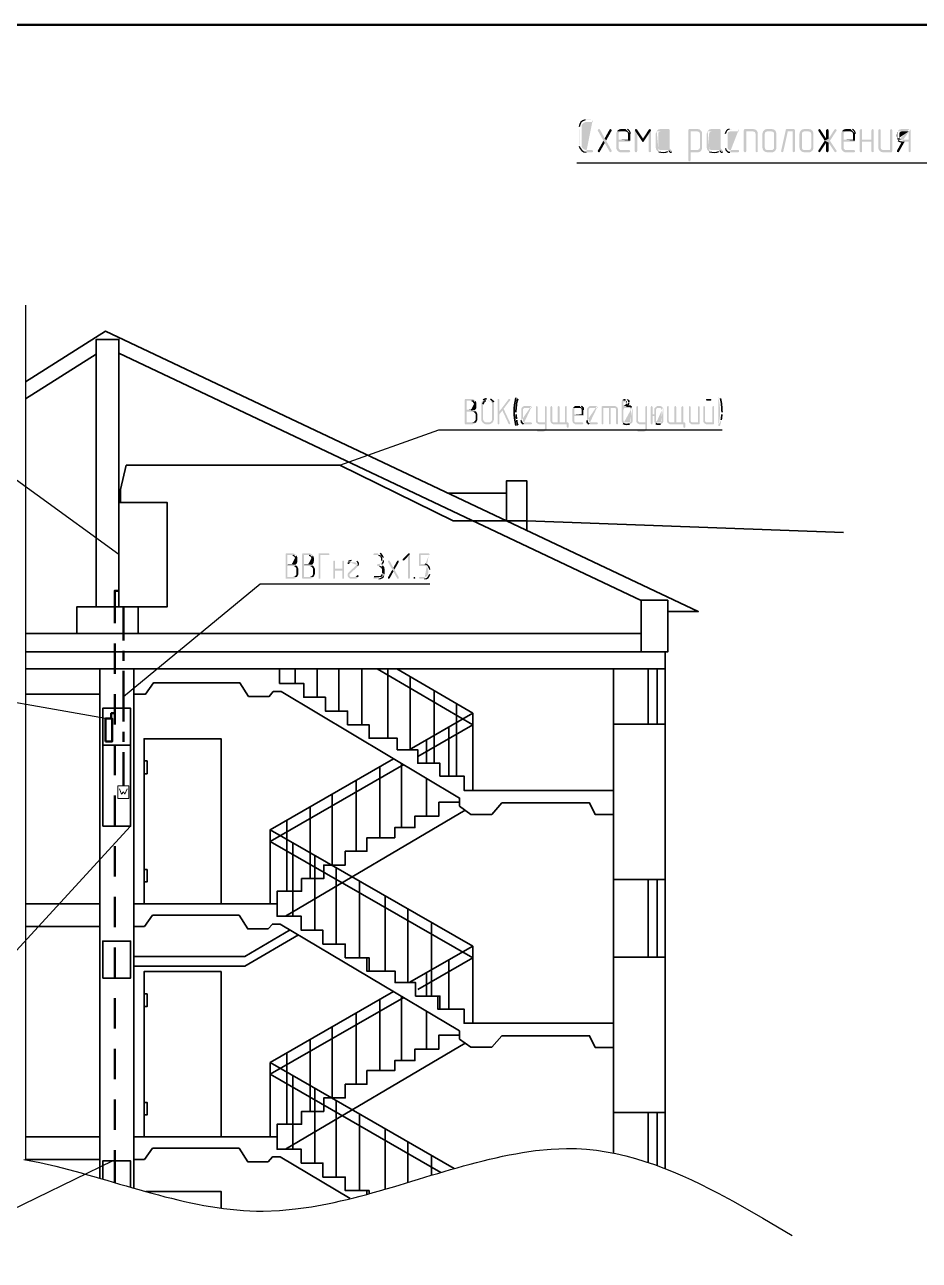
# Model space of a CAD drawing. Header units: millimetres. Extents: x -211 to 10565, y -2293 to 2244.
# Drawn here: x 4384.6 to 4494.8, y -606 to -453.7 of the extents above; entities that cross this region are included whole.
import ezdxf

# ---------------------------------------------------------------- set-up
doc = ezdxf.new("R2010")
doc.units = ezdxf.units.MM
doc.layers.add('PDF _Геометрия', color=7, linetype='Continuous')
doc.layers.add('PDF _Сплошная заливка', color=7, linetype='Continuous')

msp = doc.modelspace()

# ---------------------------------------------------------------- hatches: boundary and pattern name
at = {"layer": 'PDF _Сплошная заливка', "transparency": 33554559}
h = msp.add_hatch(color=256, dxfattribs=at)
h.paths.add_polyline_path([(4454.47, -465.42), (4453.75, -465.42), (4453.62, -465.44)], flags=0)
h.paths.add_polyline_path([(4452.88, -466.29), (4452.88, -468.57), (4452.9, -468.68)], flags=0)
h.paths.add_polyline_path([(4453.75, -469.42), (4454.47, -469.42), (4454.57, -469.38), (4454.6, -469.27), (4454.55, -469.19), (4454.47, -469.14), (4453.75, -469.14), (4453.64, -469.12), (4453.54, -469.1), (4453.43, -469.04), (4453.35, -468.97), (4453.28, -468.89), (4453.22, -468.78), (4453.18, -468.68), (4453.18, -466.16), (4453.22, -466.05), (4453.26, -465.97), (4453.35, -465.86), (4453.43, -465.8), (4453.54, -465.76), (4453.64, -465.71), (4454.47, -465.71), (4454.57, -465.67), (4454.6, -465.57), (4454.55, -465.46)], flags=0)
for points in [[(4455.32, -466.56), (4455.21, -466.6), (4455.17, -466.69), (4455.19, -466.77), (4455.87, -468), (4456.03, -468.28), (4456.63, -469.33), (4456.65, -469.38), (4456.73, -469.42), (4456.84, -469.38), (4456.88, -469.29), (4456.88, -469.21), (4456.2, -467.98), (4456.03, -467.7), (4455.44, -466.62), (4455.42, -466.6)], [(4456.73, -466.56), (4456.67, -466.58), (4456.63, -466.62), (4456.03, -467.7), (4456.2, -467.98), (4456.88, -466.77), (4456.88, -466.71), (4456.84, -466.6)], [(4457.56, -466.82), (4457.47, -467.03), (4457.45, -467.13), (4457.45, -468.85), (4457.49, -469.06), (4457.56, -469.16), (4457.62, -469.25), (4457.71, -469.33), (4457.81, -469.38), (4457.92, -469.42), (4459.04, -469.42), (4459.15, -469.38), (4459.17, -469.27), (4459.12, -469.19), (4459.04, -469.14), (4458.02, -469.14), (4457.92, -469.12), (4457.83, -469.06), (4457.77, -468.95), (4457.75, -468.85), (4457.75, -468.13), (4459.06, -468.13), (4459.15, -468.08), (4459.17, -468), (4457.75, -467.85), (4457.75, -467.13), (4457.77, -467.03), (4457.83, -466.94), (4457.92, -466.88), (4458.02, -466.86), (4458.6, -466.86)], [(4459.89, -466.56), (4459.78, -466.6), (4459.74, -466.71), (4460.03, -467.17), (4460.63, -468.06), (4460.75, -467.73), (4460.01, -466.62), (4459.95, -466.58)], [(4459.74, -466.71), (4459.74, -469.29), (4459.78, -469.38), (4459.89, -469.42), (4459.99, -469.38), (4460.03, -469.27), (4460.03, -467.17)], [(4461.6, -466.56), (4461.58, -466.56), (4461.47, -466.62), (4460.75, -467.73), (4460.63, -468.06), (4460.65, -468.11), (4460.75, -468.15), (4460.77, -468.15), (4460.86, -468.06), (4461.45, -467.17), (4461.75, -466.71), (4461.75, -466.69), (4461.68, -466.6)], [(4461.75, -466.71), (4461.45, -467.17), (4461.45, -469.29), (4461.49, -469.38), (4461.6, -469.42), (4461.71, -469.38), (4461.75, -469.27)], [(4463.91, -466.56), (4462.89, -466.56), (4462.68, -466.6), (4462.57, -466.67), (4462.49, -466.75), (4462.43, -466.82), (4463.76, -466.86), (4463.76, -468.85), (4463.74, -468.95), (4463.67, -469.06), (4463.59, -469.12), (4463.46, -469.14), (4462.89, -469.14), (4464.22, -469.14), (4464.16, -469.1), (4464.1, -469.04), (4464.05, -468.95), (4464.03, -468.85), (4464.03, -466.69), (4463.99, -466.6)], [(4467.48, -466.56), (4466.45, -466.56), (4466.36, -466.6), (4466.32, -466.71), (4466.32, -470.41), (4466.38, -470.52), (4466.47, -470.56), (4466.57, -470.52), (4466.61, -470.41), (4466.61, -469.42), (4467.59, -469.42), (4467.69, -469.38), (4467.8, -469.33), (4467.88, -469.25), (4467.95, -469.16), (4466.61, -469.14), (4466.61, -466.86), (4467.48, -466.86), (4467.95, -466.82), (4467.8, -466.67), (4467.69, -466.6), (4467.59, -466.58)], [(4467.95, -466.82), (4467.48, -466.86), (4467.59, -466.88), (4467.67, -466.94), (4467.74, -467.03), (4467.76, -467.13), (4467.76, -468.85), (4467.74, -468.95), (4467.67, -469.04), (4467.59, -469.1), (4467.48, -469.14), (4466.61, -469.14), (4467.95, -469.16), (4468.03, -468.95), (4468.03, -467.03), (4467.99, -466.92)], [(4470.19, -466.56), (4469.18, -466.56), (4468.96, -466.6), (4468.86, -466.67), (4468.77, -466.75), (4468.71, -466.82), (4470.04, -466.86), (4470.04, -468.85), (4470.02, -468.95), (4469.96, -469.06), (4469.87, -469.12), (4469.75, -469.14), (4469.18, -469.14), (4470.51, -469.14), (4470.44, -469.1), (4470.38, -469.04), (4470.34, -468.95), (4470.32, -468.85), (4470.32, -466.69), (4470.28, -466.6)], [(4474.32, -466.56), (4473.3, -466.56), (4473.22, -466.6), (4473.17, -466.71), (4473.17, -469.29), (4473.22, -469.38), (4473.32, -469.42), (4473.43, -469.38), (4473.47, -469.27), (4473.47, -466.86), (4474.32, -466.86), (4474.8, -466.82), (4474.74, -466.73), (4474.66, -466.67), (4474.55, -466.6), (4474.44, -466.58)], [(4474.8, -466.82), (4474.32, -466.86), (4474.44, -466.88), (4474.53, -466.94), (4474.59, -467.03), (4474.61, -467.13), (4474.61, -469.29), (4474.66, -469.38), (4474.76, -469.42), (4474.85, -469.38), (4474.87, -469.38), (4474.89, -469.27), (4474.89, -467.03), (4474.85, -466.92)], [(4475.57, -466.82), (4475.48, -467.03), (4475.46, -467.13), (4475.46, -468.85), (4475.5, -469.06), (4475.57, -469.16), (4476.03, -469.14), (4475.93, -469.12), (4475.84, -469.06), (4475.78, -468.95), (4475.76, -468.85), (4475.76, -467.13), (4475.78, -467.03), (4475.84, -466.94), (4475.93, -466.88), (4476.03, -466.86), (4476.6, -466.86)], [(4476.6, -466.56), (4476.03, -466.56), (4475.82, -466.6), (4475.71, -466.67), (4475.57, -466.82), (4476.6, -466.86), (4476.73, -466.88), (4476.81, -466.94), (4476.88, -467.03), (4476.9, -467.13), (4476.9, -468.85), (4476.88, -468.95), (4476.81, -469.06), (4476.73, -469.12), (4476.6, -469.14), (4476.03, -469.14), (4475.57, -469.16), (4475.63, -469.25), (4475.71, -469.31), (4475.82, -469.38), (4475.93, -469.4), (4476.03, -469.42), (4476.73, -469.42), (4476.84, -469.38), (4476.92, -469.33), (4477.03, -469.25), (4477.09, -469.16), (4477.13, -469.08), (4477.17, -468.97), (4477.17, -467.03), (4477.09, -466.82), (4477.03, -466.73), (4476.94, -466.67), (4476.84, -466.6), (4476.73, -466.58)], [(4479.33, -466.56), (4478.46, -466.56), (4478.38, -466.58), (4478.34, -466.67), (4477.77, -469.25), (4477.75, -469.27), (4477.81, -469.38), (4477.89, -469.42), (4477.98, -469.4), (4478.04, -469.31), (4478.59, -466.86), (4479.18, -466.86), (4479.46, -466.71), (4479.46, -466.69), (4479.42, -466.6)], [(4479.46, -466.71), (4479.18, -466.86), (4479.18, -469.29), (4479.23, -469.38), (4479.33, -469.42), (4479.42, -469.38), (4479.44, -469.38), (4479.46, -469.27)], [(4480.14, -466.82), (4480.05, -467.03), (4480.03, -467.13), (4480.03, -468.85), (4480.07, -469.06), (4480.14, -469.16), (4480.6, -469.14), (4480.5, -469.12), (4480.41, -469.06), (4480.35, -468.95), (4480.33, -468.85), (4480.33, -467.13), (4480.35, -467.03), (4480.41, -466.94), (4480.5, -466.88), (4480.6, -466.86), (4481.17, -466.86)], [(4481.17, -466.56), (4480.6, -466.56), (4480.39, -466.6), (4480.28, -466.67), (4480.2, -466.75), (4480.14, -466.82), (4481.17, -466.86), (4481.3, -466.88), (4481.38, -466.94), (4481.45, -467.03), (4481.47, -467.13), (4481.47, -468.85), (4481.45, -468.95), (4481.38, -469.06), (4481.3, -469.12), (4481.17, -469.14), (4480.6, -469.14), (4480.14, -469.16), (4480.2, -469.25), (4480.28, -469.31), (4480.39, -469.38), (4480.5, -469.4), (4480.6, -469.42), (4481.3, -469.42), (4481.41, -469.38), (4481.49, -469.33), (4481.6, -469.25), (4481.66, -469.16), (4481.7, -469.08), (4481.74, -468.97), (4481.74, -467.03), (4481.66, -466.82), (4481.6, -466.73), (4481.51, -466.67), (4481.41, -466.6), (4481.3, -466.58)], [(4482.49, -466.56), (4482.46, -466.56), (4482.38, -466.62), (4482.34, -466.71), (4482.34, -466.75), (4482.36, -466.79), (4483.14, -468), (4483.61, -467.75), (4483.31, -467.73), (4482.59, -466.62), (4482.57, -466.6)], [(4484.45, -466.56), (4484.39, -466.58), (4484.35, -466.62), (4483.61, -467.75), (4483.14, -468), (4483.61, -468.23), (4484.35, -469.35), (4484.37, -469.38), (4484.45, -469.42), (4484.56, -469.38), (4484.6, -469.27), (4484.6, -469.25), (4484.58, -469.19), (4483.78, -468), (4484.58, -466.79), (4484.6, -466.71), (4484.56, -466.6)], [(4483.46, -466.56), (4483.35, -466.62), (4483.31, -466.71), (4483.31, -467.73), (4483.61, -467.75), (4483.61, -466.71), (4483.56, -466.6)], [(4485.28, -466.82), (4485.19, -467.03), (4485.17, -467.13), (4485.17, -468.85), (4485.21, -469.06), (4485.28, -469.16), (4485.34, -469.25), (4485.43, -469.33), (4485.53, -469.38), (4485.64, -469.42), (4486.76, -469.42), (4486.87, -469.38), (4486.89, -469.27), (4486.84, -469.19), (4486.76, -469.14), (4485.74, -469.14), (4485.64, -469.12), (4485.55, -469.06), (4485.49, -468.95), (4485.47, -468.85), (4485.47, -468.13), (4486.78, -468.13), (4486.87, -468.08), (4486.89, -468), (4485.47, -467.85), (4485.47, -467.13), (4485.49, -467.03), (4485.55, -466.94), (4485.64, -466.88), (4485.74, -466.86), (4486.32, -466.86)], [(4487.61, -466.56), (4487.5, -466.62), (4487.46, -466.71), (4487.46, -469.29), (4487.5, -469.38), (4487.61, -469.42), (4487.71, -469.38), (4487.75, -469.27), (4487.75, -468.13), (4488.9, -468.13), (4487.75, -467.85), (4487.75, -466.71), (4487.71, -466.6)], [(4489.04, -466.56), (4488.94, -466.62), (4488.9, -466.71), (4488.9, -467.85), (4487.75, -467.85), (4488.9, -468.13), (4488.9, -469.29), (4488.94, -469.38), (4489.04, -469.42), (4489.13, -469.38), (4489.15, -469.38), (4489.17, -469.27), (4489.17, -466.71), (4489.13, -466.6)], [(4489.89, -466.56), (4489.79, -466.62), (4489.74, -466.71), (4489.74, -468.85), (4489.79, -469.06), (4489.85, -469.16), (4490.31, -469.14), (4490.21, -469.12), (4490.12, -469.06), (4490.06, -468.95), (4490.04, -468.85), (4490.04, -466.71), (4490, -466.6)], [(4491.33, -466.56), (4491.22, -466.62), (4491.18, -466.71), (4491.18, -469.14), (4490.31, -469.14), (4489.85, -469.16), (4489.91, -469.25), (4490, -469.31), (4490.1, -469.38), (4490.21, -469.4), (4490.31, -469.42), (4491.35, -469.42), (4491.44, -469.38), (4491.46, -469.27), (4491.46, -466.71), (4491.41, -466.6)], [(4455.87, -468), (4455.19, -469.21), (4455.17, -469.27), (4455.21, -469.38), (4455.32, -469.42), (4455.4, -469.4), (4455.44, -469.33), (4456.03, -468.28)], [(4483.14, -468), (4482.36, -469.19), (4482.34, -469.27), (4482.38, -469.38), (4482.49, -469.42), (4482.55, -469.4), (4482.59, -469.35), (4483.31, -468.25), (4483.61, -468.23)], [(4483.61, -468.23), (4483.31, -468.25), (4483.31, -469.29), (4483.35, -469.38), (4483.46, -469.42), (4483.56, -469.38), (4483.61, -469.27)], [(4492.64, -468.13), (4492.05, -469.21), (4492.03, -469.27), (4492.07, -469.38), (4492.18, -469.42), (4492.26, -469.4), (4492.3, -469.33), (4492.98, -468.13), (4493.47, -468.13)], [(4439.57, -499.83), (4438.87, -499.83), (4438.81, -499.85), (4438.79, -499.93), (4438.79, -502.87), (4438.81, -502.94), (4438.89, -502.96), (4439.74, -502.96), (4439.83, -502.94), (4439.91, -502.91), (4440, -502.87), (4440.08, -502.81), (4440.14, -502.75), (4439, -502.72), (4439, -501.39), (4439.68, -501.39), (4440.12, -501.35), (4440.06, -501.29), (4440, -501.24), (4440.02, -501.22), (4439, -501.16), (4439, -500.04), (4439.57, -500.04), (4440.04, -500.02), (4439.97, -499.95), (4439.91, -499.91), (4439.83, -499.87), (4439.66, -499.83)], [(4442.94, -499.83), (4442.85, -499.85), (4442.83, -499.93), (4442.83, -502.85), (4442.85, -502.94), (4442.94, -502.96), (4443.02, -502.94), (4443.04, -502.85), (4443.04, -499.93), (4443, -499.85)], [(4444.27, -499.83), (4444.18, -499.87), (4443.04, -501.39), (4443.04, -501.75), (4443.42, -501.26), (4443.57, -501.05), (4444.38, -499.99), (4444.4, -499.93), (4444.35, -499.85)], [(4443.57, -501.05), (4443.42, -501.26), (4444.18, -502.89), (4444.23, -502.94), (4444.27, -502.96), (4444.35, -502.94), (4444.4, -502.85), (4444.4, -502.83), (4444.38, -502.79)], [(4447.66, -500.71), (4447.57, -500.76), (4447.55, -500.82), (4447.55, -502.6), (4447.57, -502.68), (4447.61, -502.75), (4447.99, -502.72), (4447.91, -502.72), (4447.82, -502.66), (4447.78, -502.6), (4447.76, -502.51), (4447.76, -500.82), (4447.72, -500.74)], [(4448.78, -500.71), (4448.69, -500.76), (4448.67, -500.82), (4448.67, -502.72), (4447.99, -502.72), (4447.61, -502.75), (4447.68, -502.83), (4447.74, -502.87), (4447.91, -502.96), (4448.67, -502.96), (4448.67, -503.4), (4448.65, -503.49), (4448.61, -503.57), (4448.52, -503.61), (4448.44, -503.63), (4447.76, -503.63), (4447.68, -503.66), (4447.66, -503.74), (4447.68, -503.82), (4447.76, -503.85), (4448.52, -503.85), (4448.61, -503.82), (4448.69, -503.78), (4448.76, -503.72), (4448.82, -503.66), (4448.86, -503.57), (4448.88, -503.49), (4448.88, -500.82), (4448.84, -500.74)], [(4449.45, -500.71), (4449.37, -500.76), (4449.35, -500.82), (4449.35, -502.6), (4449.37, -502.68), (4449.41, -502.77), (4449.47, -502.83), (4449.6, -502.91), (4449.69, -502.96), (4451.36, -502.96), (4451.36, -503.3), (4451.4, -503.38), (4451.46, -503.4), (4451.55, -503.36), (4451.59, -503.3), (4451.59, -502.83), (4451.55, -502.75), (4451.46, -502.72), (4449.71, -502.72), (4449.62, -502.66), (4449.58, -502.6), (4449.56, -502.51), (4449.56, -500.82), (4449.52, -500.74)], [(4450.34, -500.71), (4450.28, -500.76), (4450.24, -500.82), (4450.24, -502.72), (4449.79, -502.72), (4450.47, -502.72), (4450.47, -500.82), (4450.43, -500.74)], [(4451.25, -500.71), (4451.17, -500.76), (4451.13, -500.82), (4451.13, -502.72), (4450.47, -502.72), (4451.36, -502.72), (4451.36, -500.82), (4451.32, -500.74)], [(4452.12, -500.93), (4452.08, -500.99), (4452.06, -501.07), (4452.06, -502.6), (4452.08, -502.68), (4452.12, -502.77), (4452.18, -502.83), (4452.25, -502.87), (4452.33, -502.91), (4452.4, -502.96), (4453.28, -502.96), (4453.37, -502.91), (4453.39, -502.85), (4453.35, -502.77), (4453.28, -502.72), (4452.42, -502.72), (4452.33, -502.66), (4452.29, -502.6), (4452.27, -502.51), (4452.27, -501.94), (4453.3, -501.94), (4453.37, -501.92), (4453.39, -501.84), (4452.27, -501.73), (4452.27, -501.16), (4452.29, -501.07), (4452.33, -501.01), (4452.42, -500.95), (4452.95, -500.95)], [(4457.22, -500.71), (4455.74, -500.71), (4455.67, -500.76), (4455.65, -500.82), (4455.65, -502.85), (4455.67, -502.94), (4455.76, -502.96), (4455.84, -502.94), (4455.87, -502.85), (4455.87, -500.95), (4457.22, -500.95), (4457.6, -500.9), (4457.54, -500.84), (4457.47, -500.8), (4457.3, -500.71)], [(4456.78, -500.95), (4456.54, -500.95), (4456.54, -502.85), (4456.58, -502.94), (4456.65, -502.96), (4456.73, -502.94), (4456.78, -502.85)], [(4457.6, -500.9), (4457.22, -500.95), (4457.3, -500.95), (4457.43, -501.07), (4457.43, -502.85), (4457.47, -502.94), (4457.56, -502.96), (4457.62, -502.94), (4457.64, -502.94), (4457.66, -502.85), (4457.66, -501.07), (4457.62, -500.99)], [(4460.03, -500.71), (4459.95, -500.76), (4459.93, -500.82), (4459.93, -502.6), (4459.95, -502.68), (4459.99, -502.75), (4460.37, -502.72), (4460.29, -502.72), (4460.2, -502.66), (4460.16, -502.6), (4460.14, -502.51), (4460.14, -500.82), (4460.1, -500.74)], [(4461.16, -500.71), (4461.07, -500.76), (4461.05, -500.82), (4461.05, -502.72), (4460.37, -502.72), (4459.99, -502.75), (4460.06, -502.83), (4460.12, -502.87), (4460.29, -502.96), (4461.05, -502.96), (4461.05, -503.4), (4461.03, -503.49), (4460.99, -503.57), (4460.9, -503.61), (4460.82, -503.63), (4460.14, -503.63), (4460.06, -503.66), (4460.03, -503.74), (4460.06, -503.82), (4460.14, -503.85), (4460.9, -503.85), (4460.99, -503.82), (4461.07, -503.78), (4461.13, -503.72), (4461.2, -503.66), (4461.24, -503.57), (4461.26, -503.49), (4461.26, -500.82), (4461.22, -500.74)], [(4461.81, -500.71), (4461.73, -500.76), (4461.71, -500.82), (4461.71, -502.85), (4461.73, -502.94), (4461.81, -502.96), (4461.9, -502.94), (4461.92, -502.85), (4461.92, -501.94), (4462.15, -501.94), (4461.92, -501.73), (4461.92, -500.82), (4461.87, -500.74)], [(4462.83, -500.71), (4462.49, -500.71), (4462.43, -500.76), (4462.34, -500.8), (4462.28, -500.86), (4462.23, -500.93), (4462.17, -500.99), (4462.15, -501.07), (4462.15, -501.73), (4461.92, -501.73), (4462.15, -501.94), (4462.15, -502.6), (4462.17, -502.68), (4462.21, -502.77), (4462.59, -502.72), (4462.51, -502.72), (4462.43, -502.66), (4462.38, -502.6), (4462.36, -502.51), (4462.36, -501.16), (4462.38, -501.07), (4462.43, -501.01), (4462.51, -500.95), (4462.83, -500.95), (4463.19, -500.93), (4463.14, -500.84), (4463.06, -500.8), (4463, -500.76), (4462.91, -500.71)], [(4463.82, -500.71), (4463.74, -500.76), (4463.72, -500.82), (4463.72, -502.6), (4463.74, -502.68), (4463.78, -502.77), (4463.84, -502.83), (4463.97, -502.91), (4464.05, -502.96), (4465.73, -502.96), (4465.73, -503.3), (4465.77, -503.38), (4465.83, -503.4), (4465.92, -503.36), (4465.96, -503.3), (4465.96, -502.83), (4465.92, -502.75), (4465.83, -502.72), (4464.08, -502.72), (4463.99, -502.66), (4463.95, -502.6), (4463.93, -502.51), (4463.93, -500.82), (4463.89, -500.74)], [(4464.71, -500.71), (4464.65, -500.76), (4464.6, -500.82), (4464.6, -502.72), (4464.16, -502.72), (4464.84, -502.72), (4464.84, -500.82), (4464.8, -500.74)], [(4465.62, -500.71), (4465.54, -500.76), (4465.49, -500.82), (4465.49, -502.72), (4464.84, -502.72), (4465.73, -502.72), (4465.73, -500.82), (4465.68, -500.74)], [(4466.51, -500.71), (4466.42, -500.76), (4466.4, -500.82), (4466.4, -502.6), (4466.42, -502.68), (4466.47, -502.77), (4466.85, -502.72), (4466.76, -502.72), (4466.68, -502.66), (4466.64, -502.6), (4466.61, -502.51), (4466.61, -500.82), (4466.57, -500.74)], [(4467.63, -500.71), (4467.55, -500.76), (4467.52, -500.82), (4467.52, -502.72), (4466.85, -502.72), (4466.47, -502.77), (4466.53, -502.83), (4466.66, -502.91), (4466.74, -502.96), (4467.65, -502.96), (4467.72, -502.91), (4467.74, -502.85), (4467.74, -500.82), (4467.69, -500.74)], [(4468.29, -500.71), (4468.2, -500.76), (4468.18, -500.82), (4468.18, -502.6), (4468.2, -502.68), (4468.24, -502.75), (4468.63, -502.72), (4468.54, -502.72), (4468.46, -502.66), (4468.41, -502.6), (4468.39, -502.51), (4468.39, -500.82), (4468.35, -500.74)], [(4469.41, -500.71), (4469.32, -500.76), (4469.3, -500.82), (4469.3, -502.72), (4468.63, -502.72), (4468.24, -502.75), (4468.31, -502.83), (4468.37, -502.87), (4468.54, -502.96), (4469.43, -502.96), (4469.49, -502.91), (4469.51, -502.85), (4469.51, -500.82), (4469.47, -500.74)], [(4469.07, -499.83), (4468.6, -499.83), (4468.54, -499.87), (4468.52, -499.93), (4468.54, -500.02), (4468.63, -500.04), (4469.07, -500.04), (4469.15, -500.02), (4469.18, -499.93), (4469.13, -499.85)], [(4440.12, -501.35), (4439.68, -501.39), (4439.76, -501.39), (4439.85, -501.41), (4439.91, -501.45), (4440, -501.52), (4440.04, -501.58), (4440.1, -501.67), (4440.12, -501.75), (4440.12, -502.39), (4440.1, -502.47), (4440.06, -502.53), (4439.93, -502.66), (4439.85, -502.7), (4439.76, -502.72), (4439, -502.72), (4440.14, -502.75), (4440.21, -502.68), (4440.25, -502.62), (4440.33, -502.45), (4440.35, -502.36), (4440.35, -501.75), (4440.33, -501.67), (4440.25, -501.5), (4440.25, -501.48), (4440.19, -501.41)], [(4417.5, -518.87), (4416.8, -518.87), (4416.74, -518.89), (4416.72, -518.98), (4416.72, -521.92), (4416.74, -521.98), (4416.82, -522), (4417.67, -522), (4417.84, -521.96), (4417.92, -521.92), (4418.01, -521.85), (4418.07, -521.79), (4416.93, -521.77), (4416.93, -520.44), (4417.61, -520.44), (4418.05, -520.39), (4417.99, -520.33), (4417.92, -520.29), (4417.95, -520.27), (4416.93, -520.2), (4416.93, -519.08), (4417.5, -519.08), (4417.97, -519.06), (4417.9, -519), (4417.84, -518.95), (4417.76, -518.91), (4417.59, -518.87)], [(4419.53, -518.87), (4418.83, -518.87), (4418.77, -518.89), (4418.75, -518.98), (4418.75, -521.92), (4418.77, -521.98), (4418.86, -522), (4419.7, -522), (4419.87, -521.96), (4419.96, -521.92), (4420.04, -521.85), (4420.1, -521.79), (4418.96, -521.77), (4418.96, -520.44), (4419.64, -520.44), (4420.08, -520.39), (4420.02, -520.33), (4419.96, -520.29), (4419.98, -520.27), (4418.96, -520.2), (4418.96, -519.08), (4419.53, -519.08), (4420, -519.06), (4419.93, -519), (4419.87, -518.95), (4419.79, -518.91), (4419.62, -518.87)], [(4422.01, -518.87), (4420.87, -518.87), (4420.8, -518.89), (4420.78, -518.98), (4420.78, -521.9), (4420.8, -521.98), (4420.89, -522), (4420.97, -521.98), (4420.99, -521.9), (4420.99, -519.08), (4422.01, -519.08), (4422.09, -519.06), (4422.11, -518.98), (4422.07, -518.89)], [(4431.91, -518.87), (4431.83, -518.89), (4431.15, -519.57), (4431.13, -519.65), (4431.15, -519.72), (4431.23, -519.76), (4431.32, -519.72), (4431.78, -519.25), (4432.02, -518.98), (4431.98, -518.89)], [(4432.02, -518.98), (4431.78, -519.25), (4431.78, -521.9), (4431.83, -521.98), (4431.91, -522), (4431.98, -521.98), (4432, -521.98), (4432.02, -521.9)], [(4418.05, -520.39), (4417.61, -520.44), (4417.69, -520.44), (4417.78, -520.46), (4417.84, -520.5), (4417.92, -520.56), (4417.97, -520.63), (4418.03, -520.71), (4418.05, -520.8), (4418.05, -521.43), (4418.03, -521.51), (4417.99, -521.58), (4417.92, -521.64), (4417.86, -521.71), (4417.78, -521.75), (4417.69, -521.77), (4416.93, -521.77), (4418.07, -521.79), (4418.14, -521.73), (4418.18, -521.66), (4418.26, -521.49), (4418.28, -521.41), (4418.28, -520.8), (4418.26, -520.71), (4418.18, -520.54), (4418.18, -520.52), (4418.12, -520.46)], [(4420.08, -520.39), (4419.64, -520.44), (4419.72, -520.44), (4419.81, -520.46), (4419.87, -520.5), (4419.96, -520.56), (4420, -520.63), (4420.06, -520.71), (4420.08, -520.8), (4420.08, -521.43), (4420.06, -521.51), (4420.02, -521.58), (4419.89, -521.71), (4419.81, -521.75), (4419.72, -521.77), (4418.96, -521.77), (4420.1, -521.79), (4420.17, -521.73), (4420.21, -521.66), (4420.29, -521.49), (4420.32, -521.41), (4420.32, -520.8), (4420.29, -520.71), (4420.21, -520.54), (4420.21, -520.52), (4420.15, -520.46)], [(4422.69, -519.76), (4422.6, -519.8), (4422.58, -519.86), (4422.58, -521.9), (4422.6, -521.98), (4422.69, -522), (4422.77, -521.98), (4422.79, -521.9), (4422.79, -520.99), (4423.7, -520.99), (4422.79, -520.77), (4422.79, -519.86), (4422.75, -519.78)], [(4423.81, -519.76), (4423.72, -519.8), (4423.7, -519.86), (4423.7, -520.77), (4422.79, -520.77), (4423.7, -520.99), (4423.7, -521.9), (4423.72, -521.98), (4423.81, -522), (4423.89, -521.98), (4423.91, -521.9), (4423.91, -519.86), (4423.87, -519.78)], [(4424.38, -519.99), (4424.36, -520.05), (4424.34, -520.1), (4424.38, -520.18), (4424.46, -520.2), (4424.51, -520.2), (4424.59, -520.08), (4424.72, -519.99), (4425.25, -519.99)], [(4429.44, -519.76), (4429.35, -519.78), (4429.31, -519.86), (4429.33, -519.93), (4429.86, -520.88), (4429.99, -521.11), (4430.45, -521.94), (4430.47, -521.96), (4430.56, -522), (4430.64, -521.98), (4430.66, -521.9), (4430.66, -521.83), (4430.11, -520.88), (4429.99, -520.65), (4429.54, -519.82), (4429.52, -519.78)], [(4429.86, -520.88), (4429.33, -521.83), (4429.31, -521.9), (4429.35, -521.98), (4429.44, -522), (4429.5, -521.98), (4429.54, -521.94), (4429.99, -521.11)], [(4430.56, -519.76), (4430.49, -519.78), (4430.45, -519.82), (4429.99, -520.65), (4430.11, -520.88), (4430.66, -519.93), (4430.66, -519.86), (4430.64, -519.78)], [(4425.58, -521.56), (4425.54, -521.56), (4425.48, -521.62), (4425.46, -521.68), (4425.33, -521.77), (4424.8, -521.77), (4425.65, -521.79), (4425.71, -521.66), (4425.67, -521.58)], [(4432.59, -521.77), (4432.65, -521.81), (4432.69, -521.9), (4432.67, -521.96), (4432.59, -522), (4432.5, -521.98), (4432.48, -521.9), (4432.5, -521.81), (4432.57, -521.77)]]:
    msp.add_hatch(color=256, dxfattribs=at).paths.add_polyline_path(points)
h = msp.add_hatch(color=256, dxfattribs=at)
h.paths.add_polyline_path([(4458.6, -466.56), (4458.02, -466.56), (4457.92, -466.58), (4457.81, -466.6), (4457.71, -466.67), (4457.62, -466.75), (4457.56, -466.82), (4458.6, -466.86), (4458.72, -466.88), (4458.81, -466.94), (4458.87, -467.03), (4458.89, -467.13), (4458.89, -467.85), (4457.75, -467.85), (4459.17, -468), (4459.17, -467.13)], flags=0)
h.paths.add_polyline_path([(4458.83, -466.6), (4458.72, -466.58)], flags=0)
h = msp.add_hatch(color=256, dxfattribs=at)
h.paths.add_polyline_path([(4462.43, -466.82), (4462.34, -467.03), (4462.32, -467.13), (4462.32, -468.85), (4462.36, -469.06), (4462.43, -469.16), (4462.49, -469.25), (4462.57, -469.31), (4462.68, -469.38)], flags=0)
h.paths.add_polyline_path([(4463.82, -469.31), (4463.91, -469.23), (4464.33, -469.21), (4464.22, -469.14), (4462.89, -469.14), (4462.78, -469.12), (4462.7, -469.06), (4462.64, -468.95), (4462.62, -468.85), (4462.62, -467.13), (4462.64, -467.03), (4462.7, -466.94), (4462.78, -466.88), (4462.89, -466.86), (4463.76, -466.86)], flags=0)
h = msp.add_hatch(color=256, dxfattribs=at)
h.paths.add_polyline_path([(4468.71, -466.82), (4468.63, -467.03), (4468.6, -467.13), (4468.6, -468.85), (4468.65, -469.06), (4468.71, -469.16), (4468.77, -469.25), (4468.86, -469.31), (4468.96, -469.38)], flags=0)
h.paths.add_polyline_path([(4470.11, -469.31), (4470.19, -469.23), (4470.61, -469.21), (4470.51, -469.14), (4469.18, -469.14), (4469.07, -469.12), (4468.98, -469.06), (4468.92, -468.95), (4468.9, -468.85), (4468.9, -467.13), (4468.92, -467.03), (4468.98, -466.94), (4469.07, -466.88), (4469.18, -466.86), (4470.04, -466.86)], flags=0)
h = msp.add_hatch(color=256, dxfattribs=at)
h.paths.add_polyline_path([(4472.48, -466.56), (4471.46, -466.56), (4471.35, -466.58)], flags=0)
h.paths.add_polyline_path([(4470.89, -467.13), (4470.89, -468.85), (4470.91, -468.95)], flags=0)
h.paths.add_polyline_path([(4471.46, -469.42), (4472.48, -469.42), (4472.58, -469.38), (4472.6, -469.27), (4472.56, -469.19), (4472.48, -469.14), (4471.46, -469.14), (4471.35, -469.12), (4471.27, -469.06), (4471.21, -468.95), (4471.19, -468.85), (4471.19, -467.13), (4471.21, -467.03), (4471.27, -466.94), (4471.35, -466.88), (4471.46, -466.86), (4472.48, -466.86), (4472.58, -466.82), (4472.6, -466.71), (4472.56, -466.6)], flags=0)
h = msp.add_hatch(color=256, dxfattribs=at)
h.paths.add_polyline_path([(4486.32, -466.56), (4485.74, -466.56), (4485.53, -466.6), (4485.43, -466.67), (4485.28, -466.82), (4486.32, -466.86), (4486.44, -466.88), (4486.53, -466.94), (4486.59, -467.03), (4486.61, -467.13), (4486.61, -467.85), (4485.47, -467.85), (4486.89, -468), (4486.89, -467.13)], flags=0)
h.paths.add_polyline_path([(4486.55, -466.6), (4486.44, -466.58)], flags=0)
h = msp.add_hatch(color=256, dxfattribs=at)
h.paths.add_polyline_path([(4492.13, -466.82), (4492.07, -466.92)], flags=0)
h.paths.add_polyline_path([(4492.07, -466.92, 0.123781), (4492.07, -467.79)], flags=0)
h.paths.add_polyline_path([(4492.07, -467.79), (4492.13, -467.87), (4492.6, -467.85), (4492.49, -467.83), (4492.41, -467.77), (4492.35, -467.68), (4492.32, -467.56), (4492.32, -467.13), (4492.35, -467.03), (4492.41, -466.94), (4492.49, -466.88), (4492.6, -466.86), (4493.47, -466.86)], flags=0)
h = msp.add_hatch(color=256, dxfattribs=at)
h.paths.add_polyline_path([(4493.59, -466.56), (4492.6, -466.56), (4492.39, -466.6), (4492.28, -466.67), (4492.13, -466.82), (4493.47, -466.86), (4493.47, -467.85), (4492.6, -467.85), (4492.13, -467.87), (4492.2, -467.98)], flags=0)
h.paths.add_polyline_path([(4492.64, -468.13), (4493.47, -468.13), (4493.47, -469.29), (4493.51, -469.38), (4493.59, -469.42), (4493.7, -469.38), (4493.74, -469.27), (4493.74, -466.69), (4493.7, -466.6)], flags=0)
h = msp.add_hatch(color=256, dxfattribs=at)
h.paths.add_polyline_path([(4464.33, -469.21), (4463.91, -469.23), (4463.95, -469.27)], flags=0)
h.paths.add_polyline_path([(4464.29, -469.38), (4464.31, -469.38), (4464.33, -469.27)], flags=0)
h = msp.add_hatch(color=256, dxfattribs=at)
h.paths.add_polyline_path([(4470.61, -469.21), (4470.19, -469.23), (4470.23, -469.27)], flags=0)
h.paths.add_polyline_path([(4470.57, -469.38), (4470.59, -469.38), (4470.61, -469.27)], flags=0)
h = msp.add_hatch(color=256, dxfattribs=at)
h.paths.add_polyline_path([(4445.2, -499.59), (4445.14, -499.61), (4445.09, -499.68)], flags=0)
h.paths.add_polyline_path([(4445.09, -503.11), (4445.16, -503.17), (4445.2, -503.17), (4445.29, -503.15), (4445.33, -503.06)], flags=0)
h.paths.add_polyline_path([(4445.2, -502.47), (4445.16, -502.3)], flags=0)
h.paths.add_polyline_path([(4445.12, -501.75), (4445.12, -501.67), (4445.09, -501.56), (4445.09, -501.48)], flags=0)
h.paths.add_polyline_path([(4445.31, -499.83), (4445.33, -499.74), (4445.33, -499.7), (4445.29, -499.61)], flags=0)
h = msp.add_hatch(color=256, dxfattribs=at)
h.paths.add_polyline_path([(4470.15, -499.59), (4470.06, -499.64), (4470.02, -499.7), (4470.04, -499.74)], flags=0)
h.paths.add_polyline_path([(4470.04, -503.04, 0.125641), (4470.04, -499.74)], flags=0)
h.paths.add_polyline_path([(4470.04, -503.04), (4470.02, -503.06), (4470.06, -503.15), (4470.15, -503.17), (4470.21, -503.15), (4470.25, -503.11), (4470.28, -503.02), (4470.3, -502.91), (4470.34, -502.75), (4470.36, -502.64), (4470.36, -502.56), (4470.4, -502.39)], flags=0)
h.paths.add_polyline_path([(4470.47, -501.75), (4470.47, -501.56), (4470.49, -501.48)], flags=0)
h.paths.add_polyline_path([(4470.28, -499.76), (4470.25, -499.68), (4470.19, -499.61)], flags=0)
h = msp.add_hatch(color=256, dxfattribs=at)
h.paths.add_polyline_path([(4440.04, -500.02), (4439.57, -500.04), (4439.66, -500.06)], flags=0)
h.paths.add_polyline_path([(4439.57, -501.16), (4439, -501.16), (4440.02, -501.22), (4440.08, -501.16), (4440.14, -501.07), (4440.19, -501.01), (4440.19, -500.99), (4440.23, -500.82), (4440.23, -500.35), (4440.16, -500.16), (4440.1, -500.08)], flags=0)
h = msp.add_hatch(color=256, dxfattribs=at)
h.paths.add_polyline_path([(4441.01, -500.02), (4440.95, -500.08), (4440.9, -500.16), (4440.86, -500.23), (4440.84, -500.31), (4440.82, -500.4), (4440.82, -502.39), (4440.84, -502.47), (4440.86, -502.56), (4440.9, -502.62), (4440.95, -502.7), (4441.01, -502.77), (4441.07, -502.81), (4441.16, -502.87), (4441.22, -502.91), (4441.31, -502.94), (4441.39, -502.96), (4441.79, -502.96), (4441.88, -502.94), (4441.96, -502.91), (4442.05, -502.87), (4442.11, -502.81), (4442.2, -502.77), (4441.48, -502.72), (4441.41, -502.72), (4441.33, -502.7), (4441.24, -502.66), (4441.12, -502.53), (4441.07, -502.45), (4441.03, -502.28), (4441.03, -500.48)], flags=0)
h.paths.add_polyline_path([(4441.39, -500.06), (4441.48, -500.04), (4441.71, -500.04)], flags=0)
h = msp.add_hatch(color=256, dxfattribs=at)
h.paths.add_polyline_path([(4441.71, -499.83), (4441.48, -499.83)], flags=0)
h.paths.add_polyline_path([(4441.07, -499.95), (4441.01, -500.02), (4441.71, -500.04), (4441.79, -500.06), (4441.88, -500.08), (4441.96, -500.12), (4442.09, -500.25), (4442.13, -500.31), (4442.15, -500.4), (4442.15, -502.39), (4442.13, -502.47), (4442.09, -502.53), (4441.96, -502.66), (4441.88, -502.7), (4441.79, -502.72), (4441.48, -502.72), (4442.2, -502.77), (4442.24, -502.7), (4442.3, -502.62), (4442.32, -502.53), (4442.36, -502.47), (4442.39, -502.39), (4442.39, -500.4), (4442.36, -500.31), (4442.34, -500.23)], flags=0)
h.paths.add_polyline_path([(4441.96, -499.87), (4441.88, -499.85), (4441.79, -499.83)], flags=0)
h = msp.add_hatch(color=256, dxfattribs=at)
h.paths.add_polyline_path([(4446.98, -500.71), (4446.09, -500.71), (4446, -500.76), (4445.94, -500.8), (4445.81, -500.93), (4445.77, -500.99), (4445.75, -501.07), (4445.75, -502.51)], flags=0)
h.paths.add_polyline_path([(4446.03, -502.91), (4446.09, -502.96), (4446.98, -502.96), (4447.06, -502.91), (4447.08, -502.85), (4447.04, -502.77), (4446.98, -502.72), (4446.11, -502.72), (4446.03, -502.66), (4445.98, -502.6), (4445.96, -502.51), (4445.96, -501.16), (4445.98, -501.07), (4446.03, -501.01), (4446.11, -500.95), (4446.98, -500.95), (4447.06, -500.9), (4447.08, -500.82), (4447.04, -500.76)], flags=0)
h = msp.add_hatch(color=256, dxfattribs=at)
h.paths.add_polyline_path([(4452.95, -500.71), (4452.4, -500.71), (4452.31, -500.76), (4452.25, -500.8), (4452.12, -500.93), (4452.95, -500.95), (4453.03, -500.95), (4453.11, -501.01), (4453.16, -501.07), (4453.18, -501.16), (4453.18, -501.73), (4452.27, -501.73), (4453.39, -501.84), (4453.39, -501.16)], flags=0)
h.paths.add_polyline_path([(4453.11, -500.76), (4453.03, -500.71)], flags=0)
h = msp.add_hatch(color=256, dxfattribs=at)
h.paths.add_polyline_path([(4455.08, -500.71), (4454.19, -500.71), (4454.11, -500.76), (4454.05, -500.8), (4453.92, -500.93), (4453.88, -500.99), (4453.86, -501.07), (4453.86, -502.51)], flags=0)
h.paths.add_polyline_path([(4454.13, -502.91), (4454.19, -502.96), (4455.08, -502.96), (4455.17, -502.91), (4455.19, -502.85), (4455.15, -502.77), (4455.08, -502.72), (4454.21, -502.72), (4454.13, -502.66), (4454.09, -502.6), (4454.07, -502.51), (4454.07, -501.16), (4454.09, -501.07), (4454.13, -501.01), (4454.21, -500.95), (4455.08, -500.95), (4455.17, -500.9), (4455.19, -500.82), (4455.15, -500.76)], flags=0)
h = msp.add_hatch(color=256, dxfattribs=at)
h.paths.add_polyline_path([(4458.19, -500.02), (4458.15, -500.08), (4458.13, -500.16), (4458.13, -502.6), (4458.15, -502.68), (4458.19, -502.75), (4458.57, -502.72), (4458.49, -502.72), (4458.4, -502.66), (4458.36, -502.6), (4458.34, -502.51), (4458.34, -501.16), (4458.36, -501.07), (4458.4, -501.01), (4458.49, -500.95), (4459.02, -500.95), (4459.4, -500.9), (4459.34, -500.84)], flags=0)
h.paths.add_polyline_path([(4458.7, -500.71), (4458.34, -500.71), (4458.34, -500.27), (4458.36, -500.16), (4458.4, -500.1), (4458.49, -500.06), (4458.57, -500.04)], flags=0)
h = msp.add_hatch(color=256, dxfattribs=at)
h.paths.add_polyline_path([(4458.57, -499.83), (4458.51, -499.83), (4458.4, -499.85), (4458.34, -499.89), (4458.26, -499.93), (4458.19, -500.02), (4458.57, -500.04), (4458.66, -500.06), (4458.72, -500.1), (4458.79, -500.16), (4458.79, -500.27), (4458.76, -500.35), (4458.74, -500.4), (4458.7, -500.44), (4458.64, -500.48), (4458.57, -500.54), (4458.51, -500.59), (4458.34, -500.71), (4458.7, -500.71), (4458.81, -500.63)], flags=0)
h.paths.add_polyline_path([(4459.02, -500.35), (4459.02, -500.25)], flags=0)
h.paths.add_polyline_path([(4458.83, -499.89), (4458.74, -499.85), (4458.66, -499.83)], flags=0)
h = msp.add_hatch(color=256, dxfattribs=at)
h.paths.add_polyline_path([(4459.4, -500.9), (4459.02, -500.95), (4459.1, -500.95), (4459.19, -501.01), (4459.23, -501.07), (4459.25, -501.16), (4459.25, -502.51), (4459.23, -502.6), (4459.19, -502.66), (4459.17, -502.66), (4459.1, -502.72), (4458.57, -502.72), (4458.19, -502.75), (4458.26, -502.83), (4458.32, -502.87)], flags=0)
h.paths.add_polyline_path([(4459.1, -502.96), (4459.27, -502.87), (4459.34, -502.83), (4459.4, -502.77), (4459.44, -502.68), (4459.46, -502.6), (4459.46, -501.07), (4459.44, -500.99)], flags=0)
h = msp.add_hatch(color=256, dxfattribs=at)
h.paths.add_polyline_path([(4463.19, -500.93), (4462.83, -500.95), (4462.91, -500.95), (4462.98, -501.01), (4463.02, -501.07), (4463.04, -501.16), (4463.04, -502.51), (4463.02, -502.6), (4462.98, -502.66), (4462.91, -502.72), (4462.59, -502.72), (4462.21, -502.77), (4462.28, -502.83), (4462.34, -502.87)], flags=0)
h.paths.add_polyline_path([(4462.91, -502.96), (4463, -502.91), (4463.06, -502.89), (4463.14, -502.83), (4463.19, -502.77), (4463.23, -502.68), (4463.27, -502.51), (4463.27, -501.16), (4463.23, -500.99)], flags=0)
h = msp.add_hatch(color=256, dxfattribs=at)
h.paths.add_polyline_path([(4417.97, -519.06), (4417.5, -519.08), (4417.59, -519.1)], flags=0)
h.paths.add_polyline_path([(4417.5, -520.2), (4416.93, -520.2), (4417.95, -520.27), (4418.01, -520.2), (4418.07, -520.12), (4418.12, -520.05), (4418.12, -520.03), (4418.14, -519.95), (4418.16, -519.86), (4418.16, -519.4), (4418.09, -519.21), (4418.03, -519.12)], flags=0)
h = msp.add_hatch(color=256, dxfattribs=at)
h.paths.add_polyline_path([(4420, -519.06), (4419.53, -519.08), (4419.62, -519.1)], flags=0)
h.paths.add_polyline_path([(4419.53, -520.2), (4418.96, -520.2), (4419.98, -520.27), (4420.04, -520.2), (4420.1, -520.12), (4420.15, -520.05), (4420.15, -520.03), (4420.17, -519.95), (4420.19, -519.86), (4420.19, -519.4), (4420.13, -519.21), (4420.06, -519.12)], flags=0)
h = msp.add_hatch(color=256, dxfattribs=at)
h.paths.add_polyline_path([(4428.08, -518.87), (4427.62, -518.87), (4427.55, -518.91), (4427.53, -518.98), (4427.55, -519.06), (4427.64, -519.08), (4428.08, -519.08), (4428.17, -519.1)], flags=0)
h.paths.add_polyline_path([(4428.53, -519.76), (4428.53, -519.84), (4428.5, -519.93), (4428.46, -520.01), (4428.34, -520.14), (4428.25, -520.18), (4428.17, -520.2), (4428.08, -520.2), (4428, -520.25), (4427.98, -520.33), (4428, -520.39), (4428.08, -520.44), (4428.29, -520.44)], flags=0)
h.paths.add_polyline_path([(4428.65, -521.32), (4428.61, -521.49)], flags=0)
h.paths.add_polyline_path([(4427.62, -521.77), (4427.55, -521.81), (4427.53, -521.9), (4427.55, -521.98), (4427.64, -522), (4428.19, -522)], flags=0)
h.paths.add_polyline_path([(4428.82, -521.6), (4428.86, -521.43)], flags=0)
h.paths.add_polyline_path([(4428.65, -520.39), (4428.59, -520.33), (4428.5, -520.29), (4428.59, -520.2)], flags=0)
h.paths.add_polyline_path([(4428.76, -519.76), (4428.76, -519.44)], flags=0)
h.paths.add_polyline_path([(4428.36, -518.91), (4428.27, -518.89), (4428.17, -518.87)], flags=0)
h = msp.add_hatch(color=256, dxfattribs=at)
h.paths.add_polyline_path([(4434.39, -518.87), (4433.24, -518.87), (4433.18, -518.89), (4433.16, -518.98), (4433.16, -520.35), (4433.18, -520.41), (4433.27, -520.44), (4433.92, -520.44), (4434.01, -520.46), (4434.07, -520.5), (4434.2, -520.63), (4434.24, -520.71), (4434.28, -520.88), (4434.28, -521.32), (4434.24, -521.49), (4434.2, -521.58), (4434.07, -521.71), (4434.01, -521.75), (4433.92, -521.77), (4433.24, -521.77), (4433.18, -521.81), (4433.16, -521.9), (4433.18, -521.98), (4433.27, -522), (4433.82, -522)], flags=0)
h.paths.add_polyline_path([(4434.49, -521.43), (4434.49, -520.88)], flags=0)
h.paths.add_polyline_path([(4433.92, -520.22), (4433.82, -520.2), (4433.37, -520.2), (4433.37, -519.08), (4434.39, -519.08), (4434.47, -519.06), (4434.49, -518.98), (4434.45, -518.89)], flags=0)
h = msp.add_hatch(color=256, dxfattribs=at)
h.paths.add_polyline_path([(4425.25, -519.76), (4424.8, -519.76)], flags=0)
h.paths.add_polyline_path([(4424.44, -519.91), (4424.38, -519.99), (4425.25, -519.99), (4425.33, -520.01), (4425.42, -520.05), (4425.46, -520.12), (4425.48, -520.2), (4425.46, -520.29), (4425.39, -520.37), (4424.48, -521.22), (4424.48, -521.24), (4424.42, -521.3), (4424.38, -521.39), (4424.36, -521.45), (4424.36, -521.62), (4424.38, -521.71), (4424.42, -521.79), (4424.48, -521.87), (4424.55, -521.92), (4424.61, -521.96), (4424.7, -522), (4425.31, -522), (4425.39, -521.98), (4425.44, -521.96), (4425.52, -521.92), (4425.61, -521.85), (4425.65, -521.79), (4424.8, -521.77), (4424.7, -521.77), (4424.63, -521.71), (4424.59, -521.62), (4424.57, -521.56), (4424.59, -521.47), (4424.63, -521.39), (4425.56, -520.54), (4425.56, -520.52), (4425.63, -520.46), (4425.67, -520.37)], flags=0)
h.paths.add_polyline_path([(4425.5, -519.84), (4425.33, -519.76)], flags=0)

# ---------------------------------------------------------------- linework, layer by layer
at = {"layer": 'PDF _Геометрия', "lineweight": 50}
for points in [[(4323.55, -740.61), (4323.55, -453.7), (4718.61, -453.7), (4718.61, -740.61)], [(4394.52, -542.06), (4394.52, -539.25), (4395.35, -539.25), (4395.35, -542.06)]]:
    msp.add_lwpolyline(points, close=True, dxfattribs=at)
at = {"layer": 'PDF _Геометрия', "lineweight": 25}
for points in [[(4452.61, -470.71), (4548.72, -470.71), (4557.86, -470.71), (4584.41, -470.71), (4597.83, -470.71)], [(4384.66, -488.27), (4384.66, -593.65)], [(4423.38, -508.01), (4435.61, -503.63), (4470.49, -503.63)], [(4396.17, -519.02), (4375.98, -504.37), (4351.59, -504.37)], [(4396.72, -536.5), (4413.57, -522.64), (4434.49, -522.64)], [(4394.52, -539.25), (4373.97, -535.61), (4350.57, -535.61)], [(4397.61, -552.51), (4380.3, -571.33), (4342.74, -571.33)], [(4447.51, -592.51), (4449.43, -592.32), (4451.34, -592.25)], [(4395.41, -593.78), (4371.77, -605.29), (4353.11, -605.29)], [(4384.47, -593.61), (4386.42, -593.99), (4388.38, -594.43)], [(4470, -597.76), (4471.84, -598.75), (4475.5, -600.82), (4479.14, -602.98)], [(4413.95, -599.96), (4415.94, -599.89), (4417.92, -599.7), (4419.91, -599.43), (4421.88, -599.07)]]:
    msp.add_lwpolyline(points, dxfattribs=at)
at = {"layer": 'PDF _Геометрия', "lineweight": 35}
for points in [[(4384.66, -497.71), (4394.5, -491.47), (4467.55, -526.06), (4463.8, -526.06)], [(4393.38, -494.3), (4384.66, -499.83)], [(4396.17, -494.2), (4460.54, -524.69)], [(4446.45, -516.08), (4446.45, -509.94), (4443.91, -509.94), (4443.91, -511.44), (4436.72, -511.44)], [(4443.91, -511.44), (4443.91, -514.87)], [(4384.66, -528.75), (4460.48, -528.75)], [(4460.54, -531.02), (4384.66, -531.02)], [(4463.48, -533.11), (4463.48, -531.02)], [(4384.66, -533.11), (4463.48, -533.11), (4463.48, -594.73)], [(4393.82, -533.11), (4393.82, -595.91)], [(4397.99, -533.11), (4397.99, -597.12)], [(4415.96, -533.11), (4415.96, -534.91), (4418.94, -534.91), (4418.94, -536.62), (4421.61, -536.62), (4421.61, -538.32), (4424.34, -538.32), (4424.34, -540.01), (4427, -540.01), (4427, -541.66), (4430.47, -541.66), (4430.47, -543.08), (4432.99, -543.08), (4432.99, -544.75), (4435.72, -544.75), (4435.72, -546.34), (4438.7, -546.34), (4438.7, -548.09), (4457.13, -548.09)], [(4417.88, -534.91), (4417.88, -533.11)], [(4420.61, -536.62), (4420.61, -533.11)], [(4423.26, -538.32), (4423.26, -533.11)], [(4426.09, -540.01), (4426.09, -533.11)], [(4432.99, -543.92), (4439.76, -540.03), (4427.98, -533.11)], [(4429.29, -541.66), (4429.29, -533.11)], [(4439.76, -548.09), (4439.76, -538.59), (4430.43, -533.11)], [(4457.13, -533.11), (4457.13, -592.83)], [(4461.37, -533.11), (4461.37, -539.95)], [(4462.49, -533.11), (4462.49, -539.95)], [(4432.06, -543.08), (4432.06, -534.06)], [(4457.13, -551.08), (4454.87, -551.08), (4454.17, -549.64), (4443.36, -549.64), (4442.11, -551.05), (4439.53, -551.05), (4438.15, -550.04), (4438.15, -549.04), (4416.17, -535.9), (4415.19, -535.9), (4414.69, -536.52), (4412.15, -536.52), (4411.09, -534.85), (4400.43, -534.85), (4399.45, -536.22), (4397.99, -536.22)], [(4435, -544.75), (4435, -535.78)], [(4393.82, -536.22), (4384.66, -536.22)], [(4437.75, -546.34), (4437.75, -537.41)], [(4439.76, -538.59), (4431.95, -543.08)], [(4436.84, -546.34), (4436.84, -540.26)], [(4457.13, -539.95), (4463.48, -539.95)], [(4399.28, -541.81), (4399.28, -562.08)], [(4408.76, -541.72), (4408.76, -562.08)], [(4434.09, -541.85), (4434.09, -544.75)], [(4430.01, -544.2), (4414.81, -552.94), (4414.81, -562.08)], [(4431.26, -544.92), (4414.81, -554.38), (4439.76, -568.74), (4432.99, -572.64)], [(4428.31, -545.17), (4428.31, -553.93)], [(4431, -552.68), (4431, -544.77)], [(4425.39, -555.6), (4425.39, -546.84)], [(4434.09, -546.63), (4434.09, -551.27)], [(4438.15, -549.55), (4435.61, -549.55), (4435.61, -551.27), (4432.65, -551.27), (4432.65, -552.68), (4430.16, -552.68), (4430.16, -553.93), (4426.73, -553.93), (4426.73, -555.6), (4424.06, -555.6), (4424.06, -557.3), (4421.42, -557.3), (4421.42, -558.97), (4418.67, -558.97), (4418.67, -560.53), (4415.66, -560.53), (4415.66, -562.08), (4397.99, -562.08)], [(4422.43, -557.3), (4422.43, -548.56)], [(4438.83, -550.55), (4416.68, -563.62)], [(4419.72, -558.97), (4419.72, -550.12)], [(4431.95, -571.79), (4439.76, -567.31), (4439.76, -576.81), (4439.76, -567.31), (4414.81, -552.94)], [(4416.85, -560.53), (4416.85, -551.77)], [(4417.61, -563.62), (4417.61, -554.55)], [(4420.32, -565.34), (4420.32, -556.11)], [(4422.96, -567.05), (4422.96, -557.64)], [(4425.8, -568.72), (4425.8, -559.27)], [(4463.48, -559.07), (4457.13, -559.07)], [(4461.37, -559.07), (4461.37, -568.66)], [(4462.49, -559.07), (4462.49, -568.66)], [(4393.82, -562.08), (4384.66, -562.08)], [(4415.66, -562.08), (4415.66, -563.62), (4418.64, -563.62), (4418.64, -565.34), (4421.31, -565.34), (4421.31, -567.05), (4424.06, -567.05), (4424.06, -568.72), (4426.71, -568.72), (4426.71, -570.37), (4430.2, -570.37), (4430.2, -571.79), (4432.72, -571.79), (4432.72, -573.46), (4435.45, -573.46), (4435.45, -575.05), (4438.41, -575.05)], [(4428.99, -570.37), (4428.99, -561.11)], [(4438.15, -577.76), (4438.15, -578.75), (4439.53, -579.77), (4442.11, -579.77), (4443.36, -578.35), (4454.17, -578.35), (4454.87, -579.79), (4457.13, -579.79), (4454.87, -579.79), (4454.17, -578.35), (4443.36, -578.35), (4442.11, -579.77), (4439.53, -579.77), (4438.15, -578.75), (4438.15, -577.76), (4416.06, -564.58), (4415.09, -564.58), (4414.56, -565.17), (4412.04, -565.17), (4410.98, -563.5), (4400.32, -563.5), (4399.32, -564.89), (4397.99, -564.89)], [(4431.78, -571.79), (4431.78, -562.71)], [(4393.82, -564.89), (4384.66, -564.89)], [(4434.7, -573.46), (4434.7, -564.49)], [(4417.27, -565.3), (4411.68, -568.58), (4397.99, -568.58)], [(4418.28, -565.91), (4411.68, -569.78), (4397.99, -569.78)], [(4424.34, -568.72), (4427, -568.72), (4427, -570.37), (4430.2, -570.37)], [(4436.84, -575.05), (4436.84, -568.98)], [(4457.13, -568.66), (4463.48, -568.66)], [(4434.09, -570.56), (4434.09, -573.46)], [(4430.47, -571.79), (4432.72, -571.79)], [(4430.01, -572.91), (4414.81, -581.65), (4414.81, -590.79)], [(4431.26, -573.63), (4414.81, -583.09), (4435.83, -595.2)], [(4428.31, -573.89), (4428.31, -582.65)], [(4431, -581.4), (4431, -573.48)], [(4438.7, -575.05), (4438.7, -576.81), (4457.13, -576.81), (4438.7, -576.81), (4438.7, -575.05), (4435.72, -575.05), (4435.72, -573.46), (4432.99, -573.46)], [(4425.39, -584.32), (4425.39, -575.56)], [(4434.09, -575.35), (4434.09, -579.98)], [(4422.43, -586.01), (4422.43, -577.27)], [(4438.15, -578.27), (4435.61, -578.27), (4435.61, -579.98), (4432.65, -579.98), (4432.65, -581.4), (4430.16, -581.4), (4430.16, -582.65), (4426.73, -582.65), (4426.73, -584.32), (4424.06, -584.32), (4424.06, -586.01), (4421.42, -586.01), (4421.42, -587.68), (4418.67, -587.68), (4418.67, -589.25), (4415.66, -589.25), (4415.66, -590.79), (4397.99, -590.79)], [(4419.72, -587.68), (4419.72, -578.84)], [(4438.83, -579.26), (4416.68, -592.34)], [(4414.81, -581.65), (4437.5, -594.71)], [(4416.85, -589.25), (4416.85, -580.49)], [(4417.61, -592.34), (4417.61, -583.26)], [(4420.32, -594.05), (4420.32, -584.83)], [(4422.96, -595.77), (4422.96, -586.35)], [(4425.8, -597.44), (4425.8, -587.98)], [(4463.48, -587.79), (4457.13, -587.79)], [(4461.37, -587.79), (4461.37, -593.97)], [(4462.49, -587.79), (4462.49, -594.35)], [(4393.82, -590.79), (4384.66, -590.79)], [(4415.66, -590.79), (4415.66, -592.34), (4418.64, -592.34), (4418.64, -594.05), (4421.31, -594.05), (4421.31, -595.77), (4424.06, -595.77), (4424.06, -597.44), (4426.71, -597.44), (4426.71, -597.9)], [(4428.99, -597.25), (4428.99, -589.82)], [(4424.67, -598.43), (4416.06, -593.29), (4415.09, -593.29), (4414.56, -593.88), (4412.04, -593.88), (4410.98, -592.21), (4400.32, -592.21), (4399.32, -593.61), (4397.99, -593.61)], [(4431.78, -596.42), (4431.78, -591.43)], [(4393.82, -593.61), (4384.66, -593.61)], [(4394.18, -596.02), (4394.18, -593.78), (4397.61, -593.78), (4397.61, -597.02)], [(4408.76, -599.15), (4408.76, -599.6), (4408.76, -597.54), (4399.47, -597.54)], [(4424.34, -597.44), (4427, -597.44), (4427, -597.82)]]:
    msp.add_lwpolyline(points, dxfattribs=at)
for points in [[(4393.38, -525.47), (4393.38, -492.5), (4396.17, -492.5), (4396.17, -525.47)], [(4396.17, -525.47), (4396.17, -512.59), (4402.1, -512.59), (4402.1, -525.47)], [(4394.78, -528.75), (4390.97, -528.75), (4390.97, -525.47), (4398.56, -525.47), (4398.56, -528.75)], [(4394.78, -525.45), (4394.78, -525.47)], [(4460.54, -531.02), (4460.54, -524.65), (4463.8, -524.65), (4463.8, -531.02)], [(4394.18, -542.53), (4394.18, -537.96), (4397.61, -537.96), (4397.61, -542.53)], [(4408.76, -562.08), (4408.76, -541.72), (4399.28, -541.72), (4399.28, -562.08)], [(4394.18, -552.51), (4394.18, -542.53), (4397.61, -542.53), (4397.61, -552.51)], [(4399.28, -546.04), (4399.28, -544.47), (4399.64, -544.47), (4399.64, -546.04)], [(4399.28, -557.85), (4399.28, -559.39), (4399.64, -559.39), (4399.64, -557.85)], [(4394.18, -571.24), (4394.18, -566.67), (4397.61, -566.67), (4397.61, -571.24)], [(4408.76, -590.79), (4408.76, -570.44), (4399.28, -570.44), (4399.28, -590.79)], [(4399.28, -574.75), (4399.28, -573.19), (4399.64, -573.19), (4399.64, -574.75)], [(4399.28, -586.56), (4399.28, -588.11), (4399.64, -588.11), (4399.64, -586.56)], [(4434.7, -593.21), (4434.7, -595.53)]]:
    msp.add_lwpolyline(points, close=True, dxfattribs=at)
at = {"layer": 'PDF _Геометрия', "color": 5, "lineweight": 35}
msp.add_lwpolyline([(4396.36, -512.59), (4396.36, -510.98), (4397.08, -508.01), (4423.38, -508.01), (4437.37, -514.87), (4446.45, -514.87), (4485.45, -516.29)], dxfattribs=at)
at = {"layer": 'PDF _Геометрия', "color": 1, "lineweight": 50}
for points in [[(4396.17, -523.48), (4395.66, -523.48), (4395.66, -527.48)], [(4395.66, -529.98), (4395.66, -533.72)], [(4395.66, -536.22), (4395.66, -539.97)], [(4395.66, -538.59), (4395.22, -538.59), (4395.22, -539.25)], [(4395.66, -542.46), (4395.66, -546.23)], [(4395.66, -548.73), (4395.66, -552.47)], [(4395.66, -554.97), (4395.66, -558.71)], [(4395.66, -561.21), (4395.66, -564.96)], [(4395.66, -567.45), (4395.66, -571.22)], [(4395.66, -573.72), (4395.66, -577.46)], [(4395.66, -579.96), (4395.66, -583.71)], [(4395.66, -586.2), (4395.66, -589.95)], [(4395.66, -592.47), (4395.66, -596.44)]]:
    msp.add_lwpolyline(points, dxfattribs=at)
at = {"layer": 'PDF _Геометрия', "lineweight": 50}
for points in [[(4396.72, -529.62), (4396.72, -525.47)], [(4396.72, -532.12), (4396.72, -530.87)], [(4396.72, -539.61), (4396.72, -533.36)], [(4396.72, -542.13), (4396.72, -540.88)], [(4396.72, -547.52), (4396.72, -543.37)]]:
    msp.add_lwpolyline(points, dxfattribs=at)
at = {"layer": 'PDF _Геометрия', "lineweight": 20}
msp.add_lwpolyline([(4396.02, -547.52), (4396.02, -549.09), (4397.4, -549.09), (4397.4, -547.52)], close=True, dxfattribs=at)
msp.add_lwpolyline([(4396.26, -547.92), (4396.51, -548.58), (4396.72, -548.28), (4396.91, -548.58), (4397.17, -547.92)], dxfattribs=at)
at = {"layer": 'PDF _Геометрия', "lineweight": 25}
for points in [[(4453.62, -465.44), (4453.2, -465.48), (4452.91, -465.88), (4452.88, -466.29)], [(4459.17, -467.13), (4459.18, -466.91), (4459.04, -466.69), (4458.83, -466.6)], [(4471.35, -466.58), (4471.08, -466.61), (4470.92, -466.89), (4470.89, -467.13)], [(4486.89, -467.13), (4486.9, -466.91), (4486.76, -466.69), (4486.55, -466.6)], [(4452.9, -468.68), (4452.92, -469.05), (4453.39, -469.45), (4453.75, -469.42)], [(4470.91, -468.95), (4470.94, -469.21), (4471.2, -469.44), (4471.46, -469.42)], [(4492.2, -467.98), (4492.31, -468.07), (4492.5, -468.15), (4492.64, -468.13)], [(4462.68, -469.38), (4463.04, -469.46), (4463.48, -469.48), (4463.82, -469.31)], [(4463.95, -469.27), (4464.05, -469.37), (4464.13, -469.49), (4464.29, -469.38)], [(4468.96, -469.38), (4469.32, -469.46), (4469.77, -469.48), (4470.11, -469.31)], [(4470.23, -469.27), (4470.33, -469.37), (4470.41, -469.49), (4470.57, -469.38)], [(4417.59, -519.1), (4418.12, -519.15), (4418.07, -520.27), (4417.5, -520.2)], [(4419.62, -519.1), (4420.15, -519.15), (4420.1, -520.27), (4419.53, -520.2)], [(4428.17, -519.1), (4428.54, -519.19), (4428.55, -519.43), (4428.53, -519.76)], [(4428.76, -519.44), (4428.71, -519.18), (4428.59, -519.03), (4428.36, -518.91)], [(4424.8, -519.76), (4424.67, -519.78), (4424.54, -519.81), (4424.44, -519.91)], [(4425.67, -520.37), (4425.73, -520.19), (4425.68, -519.94), (4425.5, -519.84)], [(4428.29, -520.44), (4428.7, -520.52), (4428.68, -521.01), (4428.65, -521.32)], [(4428.59, -520.2), (4428.7, -520.08), (4428.78, -519.92), (4428.76, -519.76)], [(4428.86, -521.43), (4428.84, -521), (4428.97, -520.7), (4428.65, -520.39)], [(4434.49, -520.88), (4434.52, -520.56), (4434.21, -520.24), (4433.92, -520.22)], [(4428.61, -521.49), (4428.4, -521.94), (4428.04, -521.7), (4427.62, -521.77)], [(4428.19, -522), (4428.48, -522.01), (4428.7, -521.86), (4428.82, -521.6)], [(4433.82, -522), (4434.15, -522.02), (4434.44, -521.75), (4434.49, -521.43)], [(4421.88, -599.07), (4430.5, -597.31), (4438.79, -593.63), (4447.51, -592.51)], [(4451.34, -592.25), (4457.87, -592.16), (4464.32, -594.75), (4470, -597.76)], [(4388.38, -594.43), (4396.75, -596.48), (4405.23, -600), (4413.95, -599.96)]]:
    msp.add_open_spline(points, degree=3, dxfattribs=at)
at = {"layer": 'PDF _Геометрия', "color": 5, "lineweight": 35}
for points in [[(4439.66, -500.06), (4440.19, -500.1), (4440.14, -501.22), (4439.57, -501.16)], [(4441.03, -500.48), (4441.09, -500.24), (4441.14, -500.12), (4441.39, -500.06)], [(4441.48, -499.83), (4441.37, -499.81), (4441.16, -499.88), (4441.07, -499.95)], [(4442.34, -500.23), (4442.26, -500.09), (4442.12, -499.92), (4441.96, -499.87)], [(4445.09, -499.68), (4444.79, -500.91), (4444.82, -501.87), (4445.09, -503.11)], [(4445.09, -501.48), (4445.11, -500.84), (4445.15, -500.44), (4445.31, -499.83)], [(4453.39, -501.16), (4453.41, -500.95), (4453.3, -500.83), (4453.11, -500.76)], [(4459.34, -500.84), (4459.02, -500.64), (4459.12, -500.74), (4458.7, -500.71)], [(4458.81, -500.63), (4458.93, -500.56), (4458.96, -500.47), (4459.02, -500.35)], [(4459.02, -500.25), (4458.97, -500.01), (4459, -500.06), (4458.83, -499.89)], [(4470.49, -501.48), (4470.47, -500.86), (4470.43, -500.36), (4470.28, -499.76)], [(4445.16, -502.3), (4445.16, -502.12), (4445.1, -501.94), (4445.12, -501.75)], [(4445.33, -503.06), (4445.31, -502.94), (4445.19, -502.62), (4445.2, -502.47)], [(4445.75, -502.51), (4445.73, -502.72), (4445.84, -502.84), (4446.03, -502.91)], [(4453.86, -502.51), (4453.84, -502.72), (4453.95, -502.84), (4454.13, -502.91)], [(4470.4, -502.39), (4470.44, -502.18), (4470.44, -501.96), (4470.47, -501.75)], [(4458.32, -502.87), (4458.54, -503.03), (4458.81, -502.94), (4459.1, -502.96)], [(4462.34, -502.87), (4462.58, -503.02), (4462.58, -502.94), (4462.91, -502.96)]]:
    msp.add_open_spline(points, degree=3, dxfattribs=at)

doc.saveas('drawing.dxf')
